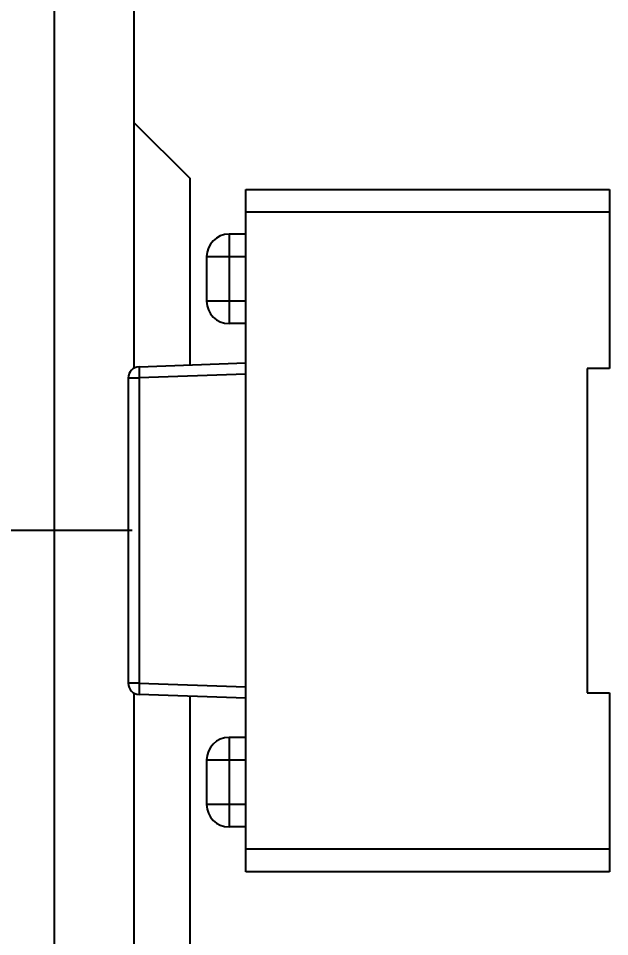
# Model space of a CAD drawing. Header units: inches. Extents: x -190 to 160, y -110 to 38.
# Drawn here: x 39.74 to 45.03, y -53.23 to -45.02 of the extents above; entities that cross this region are included whole.
import ezdxf

# ---------------------------------------------------------------- set-up
doc = ezdxf.new("R2010")
doc.units = ezdxf.units.IN
doc.header["$LTSCALE"] = 1.21
doc.header["$MEASUREMENT"] = 0
doc.header["$PDMODE"] = 3
doc.header["$PDSIZE"] = 0.3125
doc.layers.get('0').update_dxf_attribs({"linetype": 'CONTINUOUS'})
doc.layers.get('Defpoints').update_dxf_attribs({"linetype": 'CONTINUOUS'})
doc.layers.add('DIM', color=3, linetype='CONTINUOUS')
doc.styles.get("Standard").update_dxf_attribs({"font": 'txt', "width": 0.8})
doc.dimstyles.get("Standard").update_dxf_attribs({"dimtxt": 0.15625, "dimasz": 0.1875, "dimexe": 0.125, "dimexo": 0.0625, "dimgap": 0.09, "dimtad": 0, "dimtih": 1, "dimtoh": 1, "dimzin": 4, "dimdsep": 46, "dimtxsty": 'STANDARD', "dimblk": '_FILLED', "dimblk1": '_FILLED', "dimblk2": '_FILLED', "dimcen": 0.09, "dimazin": 1, "dimtp": 0.01, "dimtm": 0.01, "dimtfac": 1, "dimtofl": 0, "dimtmove": 0, "dimatfit": 3, "dimldrblk": '_FILLED', "dimfxl": 1, "dimtolj": 1, "dimtzin": 4, "dimarcsym": 0})

# ---------------------------------------------------------------- blocks, each defined once
blk = doc.blocks.new('_FILLED')
at = {"color": 0, "linetype": 'ByBlock'}
blk.add_solid([(0, 0), (-1, 0.1667), (-1, -0.1667)], dxfattribs=at)
blk = doc.blocks.new('*D23')
at = {"layer": 'Defpoints', "color": 0}
for p in [(21.0358, -4.997), (41.7756, -4.997), (40.8221, -49.597)]:
    blk.add_point(p, dxfattribs=at)
at = {"layer": 'DIM', "color": 0, "lineweight": -2}
for p, q in [((41.7131, -4.997), (20.9108, -4.997)), ((21.0358, -6.497), (21.0358, -24.1403)), ((21.0358, -48.097), (21.0358, -30.4537)), ((40.7596, -49.597), (20.9108, -49.597))]:
    blk.add_line(p, q, dxfattribs=at)
at = {"layer": 'DIM', "color": 0, "lineweight": -2, "xscale": 1.5, "yscale": 1.5, "zscale": 1.5}
for p, rotation in [((21.0358, -4.997), 90), ((21.0358, -49.597), 270)]:
    blk.add_blockref('_FILLED', p, dxfattribs=dict(at, rotation=rotation))
at = {"layer": 'DIM', "color": 0, "insert": (21.0358, -27.297), "char_height": 2, "attachment_point": 5, "rotation": 90}
blk.add_mtext('\\A1;44.60', dxfattribs=at)
blk = doc.blocks.new('*D24')
at = {"layer": 'Defpoints', "color": 0}
for p in [(40.8221, -49.597), (21.0358, -57.097), (40.8221, -57.097)]:
    blk.add_point(p, dxfattribs=at)
at = {"layer": 'DIM', "color": 0, "lineweight": -2}
for p, q in [((21.0358, -48.097), (21.0358, -46.597)), ((40.7596, -49.597), (20.9108, -49.597)), ((40.7596, -57.097), (20.9108, -57.097)), ((21.0358, -58.597), (21.0358, -60.097))]:
    blk.add_line(p, q, dxfattribs=at)
at = {"layer": 'DIM', "color": 0, "lineweight": -2, "xscale": 1.5, "yscale": 1.5, "zscale": 1.5}
for p, rotation in [((21.0358, -49.597), 270), ((21.0358, -57.097), 90)]:
    blk.add_blockref('_FILLED', p, dxfattribs=dict(at, rotation=rotation))
at = {"layer": 'DIM', "color": 0, "insert": (21.0358, -53.347), "char_height": 2, "attachment_point": 5, "rotation": 90}
blk.add_mtext('\\A1;7.50', dxfattribs=at)

msp = doc.modelspace()

# ---------------------------------------------------------------- linework, layer by layer
at = {"color": 7, "linetype": 'Continuous'}
for p, q in [((40.0656, -71.937), (40.0656, -42.967)), ((40.7756, -42.967), (40.7756, -48.1467)), ((40.7756, -45.947), (41.2756, -46.447)), ((41.2756, -46.447), (41.2756, -48.1162)), ((41.7756, -52.647), (41.7756, -46.547)), ((41.7756, -46.547), (45.0256, -46.547)), ((45.0256, -46.547), (45.0256, -48.147)), ((41.7756, -46.747), (45.0256, -46.747)), ((41.6256, -46.947), (41.6256, -47.747)), ((41.7756, -46.947), (41.6256, -46.947)), ((41.4256, -47.147), (41.4256, -47.547)), ((41.4256, -47.147), (41.7756, -47.147)), ((41.7756, -47.547), (41.4256, -47.547)), ((41.7756, -47.747), (41.6256, -47.747)), ((40.8221, -48.132), (41.7756, -48.0987)), ((40.8221, -48.132), (40.8221, -48.232)), ((44.8256, -48.147), (44.8256, -51.047)), ((45.0256, -48.147), (44.8256, -48.147)), ((40.7256, -48.232), (40.7256, -50.962)), ((40.7256, -48.232), (40.8221, -48.232)), ((41.7756, -48.1987), (40.8221, -48.232)), ((40.8221, -48.232), (40.8221, -50.962)), ((40.8221, -50.962), (40.7256, -50.962)), ((40.8221, -50.962), (41.7756, -50.9953)), ((40.8221, -50.962), (40.8221, -51.062)), ((40.7756, -51.0473), (40.7756, -55.6467)), ((41.7756, -51.0952), (40.8221, -51.062)), ((44.8256, -51.047), (45.0256, -51.047)), ((45.0256, -51.047), (45.0256, -52.647)), ((41.2756, -51.0778), (41.2756, -55.6162)), ((41.6256, -51.447), (41.6256, -52.247)), ((41.7756, -51.447), (41.6256, -51.447)), ((41.4256, -51.647), (41.4256, -52.047)), ((41.4256, -51.647), (41.7756, -51.647)), ((41.7756, -52.047), (41.4256, -52.047)), ((41.7756, -52.247), (41.6256, -52.247)), ((45.0256, -52.447), (41.7756, -52.447)), ((45.0256, -52.647), (41.7756, -52.647))]:
    msp.add_line(p, q, dxfattribs=at)
for centre, radius, start, end in [((41.6256, -47.147), 0.2, 90, 180), ((41.6256, -47.547), 0.2, 180, 270), ((40.8256, -48.232), 0.1, 92, 180), ((40.8256, -50.962), 0.1, 180, 268), ((41.6256, -51.647), 0.2, 90, 180), ((41.6256, -52.047), 0.2, 180, 270)]:
    msp.add_arc(centre, radius, start, end, dxfattribs=at)

# ---------------------------------------------------------------- dimensions: what is measured, and where the dimension line sits
at = {"layer": 'DIM'}
for base, p2, picture, middle in [((21.0358, -4.997), (41.7756, -4.997), '*D23', (21.0358, -27.297)), ((21.0358, -57.097), (40.8221, -57.097), '*D24', (21.0358, -53.347))]:
    dim = msp.add_linear_dim(base=base, p1=(40.8221, -49.597), p2=p2, angle=90, dimstyle='STANDARD', override={"dimtxt": 2, "dimasz": 1.5, "dimtih": 0, "dimtoh": 0, "dimzin": 0, "dimcen": 0.198, "dimadec": 0, "dimazin": 0, "dimtp": 0, "dimtm": 0, "dimtdec": 4, "dimtzin": 0}, dxfattribs=at)
    dim.commit()
    dim.dimension.update_dxf_attribs({"geometry": picture, "text_midpoint": middle})

doc.saveas('drawing.dxf')
